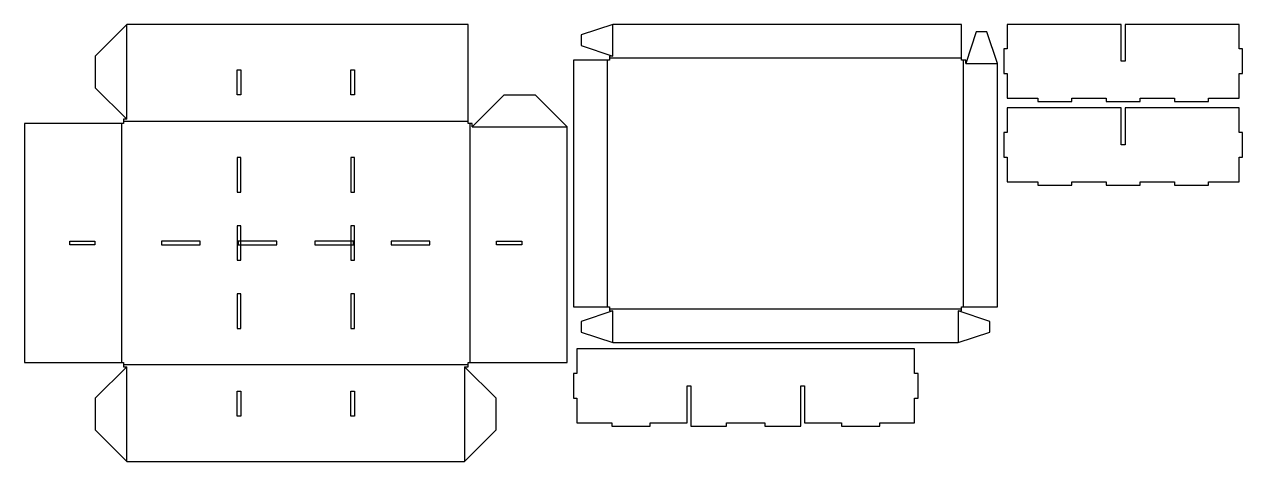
# Model space of a CAD drawing. Header units: millimetres. Extents: x 5 to 582, y 188 to 395.
import ezdxf

# ---------------------------------------------------------------- set-up
doc = ezdxf.new("R2010")
doc.units = ezdxf.units.MM
doc.layers.add('CUT', color=1, linetype='CONTINUOUS')
doc.layers.add('SCORE', color=5, linetype='CONTINUOUS')

msp = doc.modelspace()

# ---------------------------------------------------------------- linework, layer by layer
at = {"layer": 'CUT'}
for points in [[(5, 234.8), (52, 234.8), (52, 232.8), (53.6, 232.8), (38.6, 217.8), (38.6, 202.8), (53.6, 187.8), (213.6, 187.8), (228.6, 202.8), (228.6, 217.8), (213.6, 232.8), (215.2, 232.8), (215.2, 234.8), (262.2, 234.8), (262.2, 346.4), (247.2, 361.4), (232.2, 361.4), (217.2, 346.4), (217.2, 348), (215.2, 348), (215.2, 395), (53.6, 395), (38.6, 380), (38.6, 365), (53.6, 350), (52, 350), (52, 348), (5, 348)], [(265.2, 261.2), (282.2, 261.2), (282.2, 259.2), (283.8, 259.2), (268.8, 254.2), (268.8, 249.2), (283.8, 244.2), (447.4, 244.2), (462.4, 249.2), (462.4, 254.2), (447.4, 259.2), (449, 259.2), (449, 261.2), (466, 261.2), (466, 376.4), (461, 391.4), (456, 391.4), (451, 376.4), (451, 378), (449, 378), (449, 395), (283.8, 395), (268.8, 390), (268.8, 385), (283.8, 380), (282.2, 380), (282.2, 378), (265.2, 378)], [(470.6, 360), (485.1714, 360), (485.1714, 358.4), (501.3429, 358.4), (501.3429, 360), (517.5143, 360), (517.5143, 358.4), (533.6857, 358.4), (533.6857, 360), (549.8571, 360), (549.8571, 358.4), (566.0286, 358.4), (566.0286, 360), (580.6, 360), (580.6, 371.6667), (582.2, 371.6667), (582.2, 383.3333), (580.6, 383.3333), (580.6, 395), (526.5, 395), (526.5, 377.5), (524.7, 377.5), (524.7, 395), (470.6, 395), (470.6, 383.3333), (469, 383.3333), (469, 371.6667), (470.6, 371.6667)], [(107.5667, 361.5667), (105.7667, 361.5667), (105.7667, 373.4333), (107.5667, 373.4333)], [(161.4333, 361.5667), (159.6333, 361.5667), (159.6333, 373.4333), (161.4333, 373.4333)], [(470.6, 320.4), (485.1714, 320.4), (485.1714, 318.8), (501.3429, 318.8), (501.3429, 320.4), (517.5143, 320.4), (517.5143, 318.8), (533.6857, 318.8), (533.6857, 320.4), (549.8571, 320.4), (549.8571, 318.8), (566.0286, 318.8), (566.0286, 320.4), (580.6, 320.4), (580.6, 332.0667), (582.2, 332.0667), (582.2, 343.7333), (580.6, 343.7333), (580.6, 355.4), (526.5, 355.4), (526.5, 337.9), (524.7, 337.9), (524.7, 355.4), (470.6, 355.4), (470.6, 343.7333), (469, 343.7333), (469, 332.0667), (470.6, 332.0667)], [(105.7667, 315.5571), (107.5667, 315.5571), (107.5667, 331.9286), (105.7667, 331.9286)], [(159.6333, 315.5571), (161.4333, 315.5571), (161.4333, 331.9286), (159.6333, 331.9286)], [(105.7667, 283.2143), (107.5667, 283.2143), (107.5667, 299.5857), (105.7667, 299.5857)], [(159.6333, 283.2143), (161.4333, 283.2143), (161.4333, 299.5857), (159.6333, 299.5857)], [(38.4333, 292.3), (38.4333, 290.5), (26.5667, 290.5), (26.5667, 292.3)], [(70.0333, 290.5), (88.3667, 290.5), (88.3667, 292.3), (70.0333, 292.3)], [(106.3, 290.5), (124.6333, 290.5), (124.6333, 292.3), (106.3, 292.3)], [(142.5667, 290.5), (160.9, 290.5), (160.9, 292.3), (142.5667, 292.3)], [(178.8333, 290.5), (197.1667, 290.5), (197.1667, 292.3), (178.8333, 292.3)], [(228.7667, 290.5), (228.7667, 292.3), (240.6333, 292.3), (240.6333, 290.5)], [(105.7667, 250.8714), (107.5667, 250.8714), (107.5667, 267.2429), (105.7667, 267.2429)], [(159.6333, 250.8714), (161.4333, 250.8714), (161.4333, 267.2429), (159.6333, 267.2429)], [(266.8, 206.2), (283.3333, 206.2), (283.3333, 204.6), (301.4667, 204.6), (301.4667, 206.2), (318.9667, 206.2), (318.9667, 223.7), (320.7667, 223.7), (320.7667, 204.6), (337.7333, 204.6), (337.7333, 206.2), (355.8667, 206.2), (355.8667, 204.6), (372.8333, 204.6), (372.8333, 223.7), (374.6333, 223.7), (374.6333, 206.2), (392.1333, 206.2), (392.1333, 204.6), (410.2667, 204.6), (410.2667, 206.2), (426.8, 206.2), (426.8, 217.8667), (428.4, 217.8667), (428.4, 229.5333), (426.8, 229.5333), (426.8, 241.2), (266.8, 241.2), (266.8, 229.5333), (265.2, 229.5333), (265.2, 217.8667), (266.8, 217.8667)], [(105.7667, 221.2333), (107.5667, 221.2333), (107.5667, 209.3667), (105.7667, 209.3667)], [(159.6333, 221.2333), (161.4333, 221.2333), (161.4333, 209.3667), (159.6333, 209.3667)]]:
    msp.add_lwpolyline(points, close=True, dxfattribs=at)
at = {"layer": 'SCORE'}
for p, q in [((53.6, 350), (53.6, 395)), ((283.8, 380), (283.8, 395)), ((281.2, 378), (281.2, 261.2)), ((449, 379), (282.2, 379)), ((450, 261.2), (450, 378)), ((451, 376.4), (466, 376.4)), ((51, 348), (51, 234.8)), ((215.2, 349), (52, 349)), ((216.2, 234.8), (216.2, 348)), ((217.2, 346.4), (262.2, 346.4)), ((282.2, 260.2), (449, 260.2)), ((283.8, 244.2), (283.8, 259.2)), ((447.4, 259.2), (447.4, 244.2)), ((52, 233.8), (215.2, 233.8)), ((53.6, 187.8), (53.6, 232.8)), ((213.6, 232.8), (213.6, 187.8))]:
    msp.add_line(p, q, dxfattribs=at)

doc.saveas('drawing.dxf')
